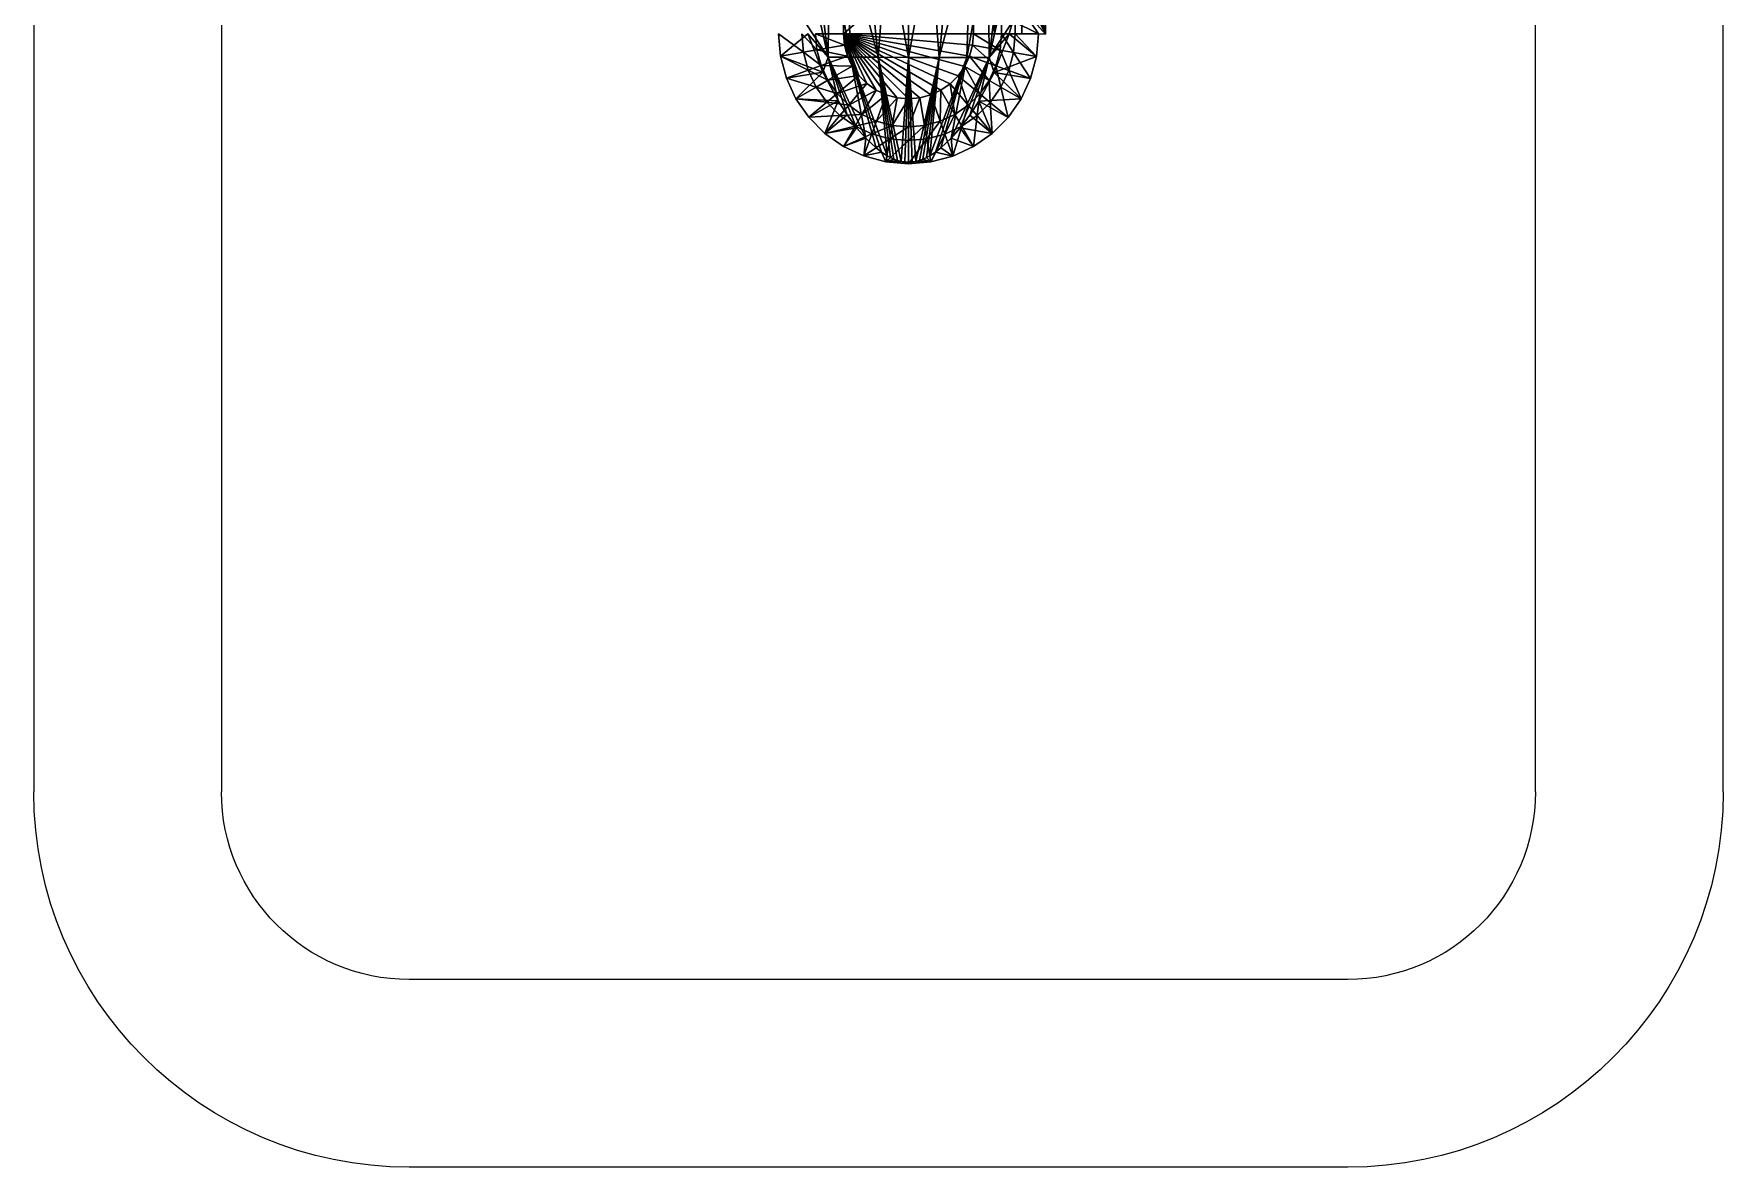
# Model space of a CAD drawing. Header units: inches. Extents: x 0 to 46333, y 12439 to 30520.
# Drawn here: x 18600.5 to 19095.5, y 15875.5 to 16207.6 of the extents above; entities that cross this region are included whole.
import ezdxf

# ---------------------------------------------------------------- set-up
doc = ezdxf.new("R2010")
doc.units = ezdxf.units.IN
doc.header["$MEASUREMENT"] = 0
doc.layers.add('DLX_FL1_LUM', color=7, linetype='Continuous', true_color=0xffd400)
doc.layers.add('v.p', color=7, linetype='Continuous')
doc.layers.add('WC', color=2, linetype='Continuous', lineweight=0)

# ---------------------------------------------------------------- blocks, each defined once
blk = doc.blocks.new('first floor civil')
at = {"layer": 'WC', "color": 9}
for p, q in [((601315.69, 122210.58), (601315.69, 121880.58)), ((601370.69, 122210.58), (601370.69, 121880.58)), ((601755.66, 121880.58), (601755.66, 122210.58)), ((601810.66, 121880.58), (601810.66, 122210.58)), ((601700.66, 121825.58), (601425.69, 121825.58)), ((601700.66, 121770.58), (601425.69, 121770.58))]:
    blk.add_line(p, q, dxfattribs=at)
at = {"layer": 'WC', "color": 9, "extrusion": (0, 0, -1)}
for centre, radius, start, end in [((-601425.69, 121880.58), 110, 270, 0), ((-601425.69, 121880.58), 55, 270, 0), ((-601700.66, 121880.58), 110, 180, 270), ((-601700.66, 121880.58), 55, 180, 270)]:
    blk.add_arc(centre, radius, start, end, dxfattribs=at)

msp = doc.modelspace()

# ---------------------------------------------------------------- linework, layer by layer
at = {"layer": 'DLX_FL1_LUM'}
for points in [[(18882.09, 16207.54, 0), (18882.66, 16786.88, 0)], [(18882.09, 16207.54, 0), (18884.66, 16786.88, 0)], [(18882.66, 16786.88, 0), (18882.09, 16207.54, 0)], [(18884.66, 16786.88, 0), (18882.09, 16207.54, 0)], [(18884.1, 16207.54, 0), (18884.66, 16786.88, 0)], [(18884.66, 16786.88, 0), (18884.1, 16207.54, 0)], [(18884.66, 16786.88, 0), (18888.07, 16207.53, 0)], [(18888.07, 16207.53, 0), (18884.66, 16786.88, 0)], [(18890.64, 16786.88, 0), (18888.07, 16207.53, 0)], [(18888.63, 16786.88, 0), (18888.07, 16207.53, 0)], [(18888.07, 16207.53, 0), (18890.64, 16786.88, 0)], [(18888.07, 16207.53, 0), (18888.63, 16786.88, 0)], [(18890.64, 16786.88, 0), (18890.07, 16207.53, 0)], [(18890.07, 16207.53, 0), (18890.64, 16786.88, 0)], [(18897.49, 16786.87, 0), (18890.07, 16207.53, 0)], [(18890.07, 16207.53, 0), (18897.49, 16786.87, 0)], [(18896.93, 16207.52, 0), (18897.49, 16786.87, 0)], [(18897.49, 16786.87, 0), (18896.93, 16207.52, 0)], [(18878.04, 16309.78, 0), (18882.09, 16207.54, 0)], [(18882.09, 16207.54, 0), (18878.04, 16309.78, 0)], [(18882.09, 16207.54, 0), (18875.94, 16270.69, 0)], [(18875.94, 16270.69, 0), (18882.09, 16207.54, 0)], [(18837.79, 16207.58, 0), (18837.82, 16240.66, 0)], [(18837.82, 16240.66, 0), (18837.79, 16207.58, 0)], [(18875.91, 16240.62, 0), (18837.79, 16207.58, 0)], [(18837.79, 16207.58, 0), (18875.91, 16240.62, 0)], [(18875.91, 16240.62, 0), (18875.88, 16207.54, 0)], [(18875.88, 16207.54, 0), (18875.91, 16240.62, 0)], [(18875.91, 16240.62, 0), (18882.09, 16207.54, 0)], [(18882.09, 16207.54, 0), (18875.91, 16240.62, 0)], [(18825.43, 16235.33, 0), (18833.25, 16200.71, 0)], [(18833.25, 16200.71, 0), (18825.43, 16235.33, 0)], [(18833.25, 16200.71, 0), (18829.07, 16235.33, 0)], [(18829.07, 16235.33, 0), (18833.25, 16200.71, 0)], [(18833.55, 16235.33, 0), (18833.25, 16200.71, 0)], [(18833.25, 16200.71, 0), (18833.55, 16235.33, 0)], [(18833.55, 16235.33, 0), (18839.78, 16200.7, 0)], [(18839.78, 16200.7, 0), (18833.55, 16235.33, 0)], [(18839.78, 16200.7, 0), (18838.73, 16235.32, 0)], [(18838.73, 16235.32, 0), (18847.89, 16200.69, 0)], [(18847.89, 16200.69, 0), (18838.73, 16235.32, 0)], [(18838.73, 16235.32, 0), (18839.78, 16200.7, 0)], [(18847.89, 16200.69, 0), (18844.46, 16235.32, 0)], [(18844.46, 16235.32, 0), (18847.89, 16200.69, 0)], [(18850.56, 16235.31, 0), (18847.89, 16200.69, 0)], [(18847.89, 16200.69, 0), (18850.56, 16235.31, 0)], [(18850.56, 16235.31, 0), (18856.83, 16200.68, 0)], [(18856.83, 16200.68, 0), (18850.56, 16235.31, 0)], [(18856.83, 16200.68, 0), (18856.86, 16235.3, 0)], [(18863.16, 16235.3, 0), (18856.83, 16200.68, 0)], [(18856.83, 16200.68, 0), (18863.16, 16235.3, 0)], [(18856.86, 16235.3, 0), (18856.83, 16200.68, 0)], [(18863.16, 16235.3, 0), (18865.76, 16200.67, 0)], [(18865.76, 16200.67, 0), (18863.16, 16235.3, 0)], [(18865.76, 16200.67, 0), (18869.26, 16235.29, 0)], [(18874.99, 16235.29, 0), (18865.76, 16200.67, 0)], [(18865.76, 16200.67, 0), (18874.99, 16235.29, 0)], [(18869.26, 16235.29, 0), (18865.76, 16200.67, 0)], [(18874.99, 16235.29, 0), (18873.87, 16200.67, 0)], [(18873.87, 16200.67, 0), (18874.99, 16235.29, 0)], [(18873.87, 16200.67, 0), (18880.17, 16235.28, 0)], [(18880.17, 16235.28, 0), (18873.87, 16200.67, 0)], [(18880.17, 16235.28, 0), (18880.41, 16200.66, 0)], [(18880.41, 16200.66, 0), (18880.17, 16235.28, 0)], [(18880.41, 16200.66, 0), (18884.65, 16235.28, 0)], [(18884.65, 16235.28, 0), (18880.41, 16200.66, 0)], [(18888.29, 16235.27, 0), (18880.41, 16200.66, 0)], [(18880.41, 16200.66, 0), (18888.29, 16235.27, 0)], [(18896.93, 16207.52, 0), (18890.98, 16235.27, 0)], [(18890.98, 16235.27, 0), (18896.93, 16207.52, 0)], [(18890.88, 16232.87, 0), (18896.93, 16207.52, 0)], [(18896.93, 16207.52, 0), (18890.88, 16232.87, 0)], [(18890.46, 16227.52, 0), (18896.93, 16207.52, 0)], [(18896.93, 16207.52, 0), (18890.46, 16227.52, 0)], [(18889.75, 16222.1, 0), (18896.93, 16207.52, 0)], [(18896.93, 16207.52, 0), (18889.75, 16222.1, 0)], [(18888.73, 16216.66, 0), (18896.93, 16207.52, 0)], [(18894.92, 16207.53, 0), (18888.73, 16216.66, 0)], [(18888.73, 16216.66, 0), (18894.92, 16207.53, 0)], [(18896.93, 16207.52, 0), (18888.73, 16216.66, 0)], [(18833.25, 16200.71, 0), (18826.26, 16211.35, 0)], [(18826.26, 16211.35, 0), (18833.25, 16200.71, 0)], [(18887.42, 16211.29, 0), (18880.41, 16200.66, 0)], [(18880.41, 16200.66, 0), (18887.42, 16211.29, 0)], [(18886.31, 16207.53, 0), (18887.42, 16211.29, 0)], [(18887.42, 16211.29, 0), (18886.31, 16207.53, 0)], [(18887.42, 16211.29, 0), (18894.92, 16207.53, 0)], [(18894.92, 16207.53, 0), (18887.42, 16211.29, 0)], [(18826.07, 16202.17, 0), (18818.74, 16207.6, 0)], [(18818.74, 16207.6, 0), (18819.32, 16200.99, 0)], [(18818.74, 16207.6, 0), (18826.07, 16202.17, 0)], [(18819.32, 16200.99, 0), (18818.74, 16207.6, 0)], [(18827.36, 16207.59, 0), (18819.32, 16200.99, 0)], [(18819.32, 16200.99, 0), (18827.36, 16207.59, 0)], [(18826.07, 16202.17, 0), (18825.6, 16207.59, 0)], [(18829.98, 16202.85, 0), (18825.6, 16207.59, 0)], [(18825.6, 16207.59, 0), (18826.07, 16202.17, 0)], [(18825.6, 16207.59, 0), (18829.98, 16202.85, 0)], [(18827.36, 16207.59, 0), (18831.71, 16196.31, 0)], [(18827.36, 16207.59, 0), (18833.25, 16200.71, 0)], [(18831.71, 16196.31, 0), (18827.36, 16207.59, 0)], [(18833.25, 16200.71, 0), (18827.36, 16207.59, 0)], [(18829.57, 16207.59, 0), (18837.79, 16207.58, 0)], [(18829.98, 16202.85, 0), (18829.57, 16207.59, 0)], [(18838.07, 16204.27, 0), (18829.57, 16207.59, 0)], [(18829.57, 16207.59, 0), (18829.98, 16202.85, 0)], [(18837.79, 16207.58, 0), (18829.57, 16207.59, 0)], [(18829.57, 16207.59, 0), (18838.07, 16204.27, 0)], [(18831.57, 16207.59, 0), (18837.79, 16207.58, 0)], [(18837.79, 16207.58, 0), (18831.57, 16207.59, 0)], [(18838.07, 16204.27, 0), (18837.79, 16207.58, 0)], [(18838.93, 16201.07, 0), (18837.79, 16207.58, 0)], [(18837.79, 16207.58, 0), (18838.07, 16204.27, 0)], [(18840.33, 16198.06, 0), (18837.79, 16207.58, 0)], [(18837.79, 16207.58, 0), (18838.93, 16201.07, 0)], [(18842.23, 16195.34, 0), (18837.79, 16207.58, 0)], [(18837.79, 16207.58, 0), (18840.33, 16198.06, 0)], [(18844.58, 16192.99, 0), (18837.79, 16207.58, 0)], [(18837.79, 16207.58, 0), (18842.23, 16195.34, 0)], [(18847.3, 16191.08, 0), (18837.79, 16207.58, 0)], [(18837.79, 16207.58, 0), (18844.58, 16192.99, 0)], [(18850.3, 16189.67, 0), (18837.79, 16207.58, 0)], [(18837.79, 16207.58, 0), (18847.3, 16191.08, 0)], [(18853.51, 16188.81, 0), (18837.79, 16207.58, 0)], [(18837.79, 16207.58, 0), (18850.3, 16189.67, 0)], [(18856.82, 16188.52, 0), (18837.79, 16207.58, 0)], [(18837.79, 16207.58, 0), (18853.51, 16188.81, 0)], [(18860.12, 16188.8, 0), (18837.79, 16207.58, 0)], [(18837.79, 16207.58, 0), (18856.82, 16188.52, 0)], [(18863.33, 16189.66, 0), (18837.79, 16207.58, 0)], [(18837.79, 16207.58, 0), (18860.12, 16188.8, 0)], [(18866.34, 16191.06, 0), (18837.79, 16207.58, 0)], [(18837.79, 16207.58, 0), (18863.33, 16189.66, 0)], [(18869.06, 16192.96, 0), (18837.79, 16207.58, 0)], [(18837.79, 16207.58, 0), (18866.34, 16191.06, 0)], [(18871.41, 16195.31, 0), (18837.79, 16207.58, 0)], [(18837.79, 16207.58, 0), (18869.06, 16192.96, 0)], [(18873.32, 16198.02, 0), (18837.79, 16207.58, 0)], [(18837.79, 16207.58, 0), (18871.41, 16195.31, 0)], [(18874.72, 16201.03, 0), (18837.79, 16207.58, 0)], [(18837.79, 16207.58, 0), (18873.32, 16198.02, 0)], [(18875.59, 16204.24, 0), (18837.79, 16207.58, 0)], [(18837.79, 16207.58, 0), (18874.72, 16201.03, 0)], [(18875.88, 16207.54, 0), (18837.79, 16207.58, 0)], [(18837.79, 16207.58, 0), (18875.59, 16204.24, 0)], [(18837.79, 16207.58, 0), (18875.88, 16207.54, 0)], [(18875.88, 16207.54, 0), (18875.59, 16204.24, 0)], [(18875.59, 16204.24, 0), (18875.88, 16207.54, 0)], [(18875.88, 16207.54, 0), (18882.09, 16207.54, 0)], [(18884.1, 16207.54, 0), (18875.88, 16207.54, 0)], [(18875.88, 16207.54, 0), (18883.68, 16202.8, 0)], [(18883.68, 16202.8, 0), (18875.88, 16207.54, 0)], [(18875.88, 16207.54, 0), (18884.1, 16207.54, 0)], [(18882.09, 16207.54, 0), (18875.88, 16207.54, 0)], [(18886.31, 16207.53, 0), (18880.41, 16200.66, 0)], [(18880.41, 16200.66, 0), (18886.31, 16207.53, 0)], [(18881.94, 16196.26, 0), (18886.31, 16207.53, 0)], [(18886.31, 16207.53, 0), (18881.94, 16196.26, 0)], [(18882.09, 16207.54, 0), (18884.1, 16207.54, 0)], [(18884.1, 16207.54, 0), (18882.09, 16207.54, 0)], [(18884.1, 16207.54, 0), (18883.68, 16202.8, 0)], [(18883.68, 16202.8, 0), (18884.1, 16207.54, 0)], [(18887.59, 16202.11, 0), (18884.1, 16207.54, 0)], [(18884.1, 16207.54, 0), (18887.59, 16202.11, 0)], [(18888.07, 16207.53, 0), (18884.1, 16207.54, 0)], [(18884.1, 16207.54, 0), (18888.07, 16207.53, 0)], [(18886.31, 16207.53, 0), (18894.92, 16207.53, 0)], [(18894.34, 16200.91, 0), (18886.31, 16207.53, 0)], [(18894.92, 16207.53, 0), (18886.31, 16207.53, 0)], [(18886.31, 16207.53, 0), (18894.34, 16200.91, 0)], [(18888.07, 16207.53, 0), (18887.59, 16202.11, 0)], [(18887.59, 16202.11, 0), (18888.07, 16207.53, 0)], [(18890.07, 16207.53, 0), (18888.07, 16207.53, 0)], [(18888.07, 16207.53, 0), (18894.92, 16207.53, 0)], [(18894.92, 16207.53, 0), (18888.07, 16207.53, 0)], [(18888.07, 16207.53, 0), (18894.34, 16200.91, 0)], [(18894.34, 16200.91, 0), (18888.07, 16207.53, 0)], [(18888.07, 16207.53, 0), (18890.07, 16207.53, 0)], [(18896.93, 16207.52, 0), (18890.07, 16207.53, 0)], [(18890.07, 16207.53, 0), (18894.92, 16207.53, 0)], [(18894.92, 16207.53, 0), (18890.07, 16207.53, 0)], [(18890.07, 16207.53, 0), (18896.93, 16207.52, 0)], [(18894.34, 16200.91, 0), (18894.92, 16207.53, 0)], [(18894.92, 16207.53, 0), (18894.34, 16200.91, 0)], [(18894.92, 16207.53, 0), (18896.93, 16207.52, 0)], [(18896.93, 16207.52, 0), (18894.92, 16207.53, 0)], [(18819.32, 16200.99, 0), (18826.07, 16202.17, 0)], [(18826.07, 16202.17, 0), (18819.32, 16200.99, 0)], [(18827.47, 16196.91, 0), (18819.32, 16200.99, 0)], [(18819.32, 16200.99, 0), (18821.03, 16194.57, 0)], [(18819.32, 16200.99, 0), (18827.47, 16196.91, 0)], [(18821.03, 16194.57, 0), (18819.32, 16200.99, 0)], [(18819.32, 16200.99, 0), (18831.71, 16196.31, 0)], [(18831.71, 16196.31, 0), (18819.32, 16200.99, 0)], [(18826.07, 16202.17, 0), (18829.98, 16202.85, 0)], [(18829.98, 16202.85, 0), (18826.07, 16202.17, 0)], [(18827.47, 16196.91, 0), (18826.07, 16202.17, 0)], [(18831.2, 16198.26, 0), (18826.07, 16202.17, 0)], [(18826.07, 16202.17, 0), (18827.47, 16196.91, 0)], [(18826.07, 16202.17, 0), (18831.2, 16198.26, 0)], [(18829.98, 16202.85, 0), (18838.07, 16204.27, 0)], [(18838.07, 16204.27, 0), (18829.98, 16202.85, 0)], [(18831.2, 16198.26, 0), (18829.98, 16202.85, 0)], [(18838.93, 16201.07, 0), (18829.98, 16202.85, 0)], [(18829.98, 16202.85, 0), (18831.2, 16198.26, 0)], [(18829.98, 16202.85, 0), (18838.93, 16201.07, 0)], [(18831.2, 16198.26, 0), (18838.93, 16201.07, 0)], [(18838.93, 16201.07, 0), (18831.2, 16198.26, 0)], [(18831.71, 16196.31, 0), (18833.25, 16200.71, 0)], [(18833.25, 16200.71, 0), (18831.71, 16196.31, 0)], [(18839.78, 16200.7, 0), (18833.25, 16200.71, 0)], [(18836.19, 16187.9, 0), (18833.25, 16200.71, 0)], [(18833.25, 16200.71, 0), (18838.83, 16183.81, 0)], [(18833.25, 16200.71, 0), (18836.19, 16187.9, 0)], [(18833.25, 16200.71, 0), (18844.34, 16176.98, 0)], [(18841.61, 16180.07, 0), (18833.25, 16200.71, 0)], [(18833.25, 16200.71, 0), (18841.61, 16180.07, 0)], [(18838.83, 16183.81, 0), (18833.25, 16200.71, 0)], [(18844.34, 16176.98, 0), (18833.25, 16200.71, 0)], [(18833.25, 16200.71, 0), (18839.78, 16200.7, 0)], [(18838.93, 16201.07, 0), (18838.07, 16204.27, 0)], [(18838.07, 16204.27, 0), (18838.93, 16201.07, 0)], [(18840.33, 16198.06, 0), (18838.93, 16201.07, 0)], [(18838.93, 16201.07, 0), (18840.33, 16198.06, 0)], [(18847.89, 16200.69, 0), (18839.78, 16200.7, 0)], [(18839.78, 16200.7, 0), (18847.89, 16200.69, 0)], [(18850.56, 16171.84, 0), (18839.78, 16200.7, 0)], [(18839.78, 16200.7, 0), (18850.56, 16171.84, 0)], [(18848.9, 16172.93, 0), (18839.78, 16200.7, 0)], [(18839.78, 16200.7, 0), (18847.32, 16174.15, 0)], [(18844.34, 16176.98, 0), (18839.78, 16200.7, 0)], [(18839.78, 16200.7, 0), (18848.9, 16172.93, 0)], [(18847.32, 16174.15, 0), (18839.78, 16200.7, 0)], [(18839.78, 16200.7, 0), (18844.34, 16176.98, 0)], [(18856.83, 16200.68, 0), (18847.89, 16200.69, 0)], [(18847.89, 16200.69, 0), (18850.56, 16171.84, 0)], [(18847.89, 16200.69, 0), (18852.55, 16170.84, 0)], [(18851.54, 16171.31, 0), (18847.89, 16200.69, 0)], [(18847.89, 16200.69, 0), (18851.54, 16171.31, 0)], [(18850.56, 16171.84, 0), (18847.89, 16200.69, 0)], [(18847.89, 16200.69, 0), (18854.64, 16170.2, 0)], [(18853.56, 16170.48, 0), (18847.89, 16200.69, 0)], [(18847.89, 16200.69, 0), (18853.56, 16170.48, 0)], [(18852.55, 16170.84, 0), (18847.89, 16200.69, 0)], [(18854.64, 16170.2, 0), (18847.89, 16200.69, 0)], [(18847.89, 16200.69, 0), (18856.83, 16200.68, 0)], [(18854.64, 16170.2, 0), (18856.83, 16200.68, 0)], [(18856.83, 16200.68, 0), (18854.64, 16170.2, 0)], [(18855.73, 16170.02, 0), (18856.83, 16200.68, 0)], [(18856.83, 16200.68, 0), (18855.73, 16170.02, 0)], [(18856.83, 16200.68, 0), (18856.8, 16169.95, 0)], [(18856.8, 16169.95, 0), (18856.83, 16200.68, 0)], [(18865.76, 16200.67, 0), (18856.83, 16200.68, 0)], [(18856.83, 16200.68, 0), (18858.96, 16170.2, 0)], [(18857.86, 16170.02, 0), (18856.83, 16200.68, 0)], [(18856.83, 16200.68, 0), (18857.86, 16170.02, 0)], [(18858.96, 16170.2, 0), (18856.83, 16200.68, 0)], [(18856.83, 16200.68, 0), (18865.76, 16200.67, 0)], [(18858.96, 16170.2, 0), (18865.76, 16200.67, 0)], [(18865.76, 16200.67, 0), (18858.96, 16170.2, 0)], [(18860.04, 16170.48, 0), (18865.76, 16200.67, 0)], [(18865.76, 16200.67, 0), (18860.04, 16170.48, 0)], [(18865.76, 16200.67, 0), (18861.04, 16170.83, 0)], [(18861.04, 16170.83, 0), (18865.76, 16200.67, 0)], [(18862.05, 16171.3, 0), (18865.76, 16200.67, 0)], [(18865.76, 16200.67, 0), (18862.05, 16171.3, 0)], [(18863.04, 16171.82, 0), (18873.87, 16200.67, 0)], [(18865.76, 16200.67, 0), (18863.04, 16171.82, 0)], [(18873.87, 16200.67, 0), (18863.04, 16171.82, 0)], [(18863.04, 16171.82, 0), (18865.76, 16200.67, 0)], [(18864.7, 16172.91, 0), (18873.87, 16200.67, 0)], [(18873.87, 16200.67, 0), (18864.7, 16172.91, 0)], [(18873.87, 16200.67, 0), (18865.76, 16200.67, 0)], [(18865.76, 16200.67, 0), (18873.87, 16200.67, 0)], [(18873.87, 16200.67, 0), (18866.28, 16174.13, 0)], [(18866.28, 16174.13, 0), (18873.87, 16200.67, 0)], [(18873.87, 16200.67, 0), (18869.27, 16176.96, 0)], [(18869.27, 16176.96, 0), (18873.87, 16200.67, 0)], [(18869.27, 16176.96, 0), (18880.41, 16200.66, 0)], [(18880.41, 16200.66, 0), (18869.27, 16176.96, 0)], [(18872, 16180.04, 0), (18880.41, 16200.66, 0)], [(18880.41, 16200.66, 0), (18872, 16180.04, 0)], [(18874.72, 16201.03, 0), (18873.32, 16198.02, 0)], [(18873.32, 16198.02, 0), (18874.72, 16201.03, 0)], [(18880.41, 16200.66, 0), (18873.87, 16200.67, 0)], [(18873.87, 16200.67, 0), (18880.41, 16200.66, 0)], [(18875.59, 16204.24, 0), (18874.72, 16201.03, 0)], [(18874.72, 16201.03, 0), (18875.59, 16204.24, 0)], [(18882.45, 16198.21, 0), (18874.72, 16201.03, 0)], [(18874.72, 16201.03, 0), (18880.43, 16193.91, 0)], [(18874.72, 16201.03, 0), (18882.45, 16198.21, 0)], [(18880.43, 16193.91, 0), (18874.72, 16201.03, 0)], [(18874.79, 16183.77, 0), (18880.41, 16200.66, 0)], [(18880.41, 16200.66, 0), (18874.79, 16183.77, 0)], [(18883.68, 16202.8, 0), (18875.59, 16204.24, 0)], [(18875.59, 16204.24, 0), (18882.45, 16198.21, 0)], [(18875.59, 16204.24, 0), (18883.68, 16202.8, 0)], [(18882.45, 16198.21, 0), (18875.59, 16204.24, 0)], [(18880.41, 16200.66, 0), (18877.44, 16187.86, 0)], [(18877.44, 16187.86, 0), (18880.41, 16200.66, 0)], [(18881.94, 16196.26, 0), (18880.41, 16200.66, 0)], [(18880.41, 16200.66, 0), (18881.94, 16196.26, 0)], [(18881.94, 16196.26, 0), (18894.34, 16200.91, 0)], [(18894.34, 16200.91, 0), (18881.94, 16196.26, 0)], [(18883.68, 16202.8, 0), (18882.45, 16198.21, 0)], [(18882.45, 16198.21, 0), (18883.68, 16202.8, 0)], [(18883.68, 16202.8, 0), (18887.59, 16202.11, 0)], [(18883.68, 16202.8, 0), (18886.17, 16196.85, 0)], [(18887.59, 16202.11, 0), (18883.68, 16202.8, 0)], [(18886.17, 16196.85, 0), (18883.68, 16202.8, 0)], [(18887.59, 16202.11, 0), (18886.17, 16196.85, 0)], [(18886.17, 16196.85, 0), (18887.59, 16202.11, 0)], [(18894.34, 16200.91, 0), (18887.59, 16202.11, 0)], [(18887.59, 16202.11, 0), (18892.61, 16194.5, 0)], [(18887.59, 16202.11, 0), (18894.34, 16200.91, 0)], [(18892.61, 16194.5, 0), (18887.59, 16202.11, 0)], [(18892.61, 16194.5, 0), (18894.34, 16200.91, 0)], [(18894.34, 16200.91, 0), (18892.61, 16194.5, 0)], [(18821.03, 16194.57, 0), (18827.47, 16196.91, 0)], [(18827.47, 16196.91, 0), (18821.03, 16194.57, 0)], [(18821.03, 16194.57, 0), (18831.71, 16196.31, 0)], [(18831.71, 16196.31, 0), (18821.03, 16194.57, 0)], [(18831.71, 16196.31, 0), (18823.83, 16188.55, 0)], [(18823.83, 16188.55, 0), (18831.71, 16196.31, 0)], [(18827.47, 16196.91, 0), (18831.2, 16198.26, 0)], [(18831.2, 16198.26, 0), (18827.47, 16196.91, 0)], [(18829.77, 16191.97, 0), (18827.47, 16196.91, 0)], [(18833.21, 16193.95, 0), (18827.47, 16196.91, 0)], [(18827.47, 16196.91, 0), (18829.77, 16191.97, 0)], [(18827.47, 16196.91, 0), (18833.21, 16193.95, 0)], [(18833.21, 16193.95, 0), (18831.2, 16198.26, 0)], [(18840.33, 16198.06, 0), (18831.2, 16198.26, 0)], [(18831.2, 16198.26, 0), (18833.21, 16193.95, 0)], [(18831.2, 16198.26, 0), (18840.33, 16198.06, 0)], [(18831.71, 16196.31, 0), (18836.19, 16187.9, 0)], [(18836.19, 16187.9, 0), (18831.71, 16196.31, 0)], [(18833.21, 16193.95, 0), (18840.33, 16198.06, 0)], [(18840.33, 16198.06, 0), (18833.21, 16193.95, 0)], [(18842.23, 16195.34, 0), (18840.33, 16198.06, 0)], [(18840.33, 16198.06, 0), (18842.23, 16195.34, 0)], [(18873.32, 16198.02, 0), (18871.41, 16195.31, 0)], [(18871.41, 16195.31, 0), (18873.32, 16198.02, 0)], [(18880.43, 16193.91, 0), (18873.32, 16198.02, 0)], [(18873.32, 16198.02, 0), (18877.7, 16190.02, 0)], [(18873.32, 16198.02, 0), (18880.43, 16193.91, 0)], [(18877.7, 16190.02, 0), (18873.32, 16198.02, 0)], [(18877.44, 16187.86, 0), (18881.94, 16196.26, 0)], [(18881.94, 16196.26, 0), (18877.44, 16187.86, 0)], [(18882.45, 16198.21, 0), (18880.43, 16193.91, 0)], [(18880.43, 16193.91, 0), (18882.45, 16198.21, 0)], [(18881.94, 16196.26, 0), (18892.61, 16194.5, 0)], [(18889.8, 16188.49, 0), (18881.94, 16196.26, 0)], [(18892.61, 16194.5, 0), (18881.94, 16196.26, 0)], [(18881.94, 16196.26, 0), (18889.8, 16188.49, 0)], [(18882.45, 16198.21, 0), (18883.87, 16191.92, 0)], [(18886.17, 16196.85, 0), (18882.45, 16198.21, 0)], [(18882.45, 16198.21, 0), (18886.17, 16196.85, 0)], [(18883.87, 16191.92, 0), (18882.45, 16198.21, 0)], [(18886.17, 16196.85, 0), (18883.87, 16191.92, 0)], [(18883.87, 16191.92, 0), (18886.17, 16196.85, 0)], [(18892.61, 16194.5, 0), (18886.17, 16196.85, 0)], [(18886.17, 16196.85, 0), (18889.8, 16188.49, 0)], [(18886.17, 16196.85, 0), (18892.61, 16194.5, 0)], [(18889.8, 16188.49, 0), (18886.17, 16196.85, 0)], [(18829.77, 16191.97, 0), (18821.03, 16194.57, 0)], [(18821.03, 16194.57, 0), (18823.83, 16188.55, 0)], [(18821.03, 16194.57, 0), (18829.77, 16191.97, 0)], [(18823.83, 16188.55, 0), (18821.03, 16194.57, 0)], [(18823.83, 16188.55, 0), (18829.77, 16191.97, 0)], [(18829.77, 16191.97, 0), (18823.83, 16188.55, 0)], [(18829.77, 16191.97, 0), (18833.21, 16193.95, 0)], [(18833.21, 16193.95, 0), (18829.77, 16191.97, 0)], [(18832.89, 16187.51, 0), (18829.77, 16191.97, 0)], [(18835.93, 16190.06, 0), (18829.77, 16191.97, 0)], [(18829.77, 16191.97, 0), (18832.89, 16187.51, 0)], [(18829.77, 16191.97, 0), (18835.93, 16190.06, 0)], [(18842.23, 16195.34, 0), (18833.21, 16193.95, 0)], [(18833.21, 16193.95, 0), (18842.23, 16195.34, 0)], [(18835.93, 16190.06, 0), (18833.21, 16193.95, 0)], [(18833.21, 16193.95, 0), (18835.93, 16190.06, 0)], [(18835.93, 16190.06, 0), (18842.23, 16195.34, 0)], [(18842.23, 16195.34, 0), (18835.93, 16190.06, 0)], [(18844.58, 16192.99, 0), (18835.93, 16190.06, 0)], [(18835.93, 16190.06, 0), (18844.58, 16192.99, 0)], [(18839.29, 16186.69, 0), (18844.58, 16192.99, 0)], [(18844.58, 16192.99, 0), (18839.29, 16186.69, 0)], [(18847.3, 16191.08, 0), (18839.29, 16186.69, 0)], [(18839.29, 16186.69, 0), (18847.3, 16191.08, 0)], [(18844.58, 16192.99, 0), (18842.23, 16195.34, 0)], [(18842.23, 16195.34, 0), (18844.58, 16192.99, 0)], [(18843.18, 16183.96, 0), (18847.3, 16191.08, 0)], [(18847.3, 16191.08, 0), (18843.18, 16183.96, 0)], [(18847.3, 16191.08, 0), (18844.58, 16192.99, 0)], [(18844.58, 16192.99, 0), (18847.3, 16191.08, 0)], [(18850.3, 16189.67, 0), (18847.3, 16191.08, 0)], [(18847.3, 16191.08, 0), (18850.3, 16189.67, 0)], [(18866.34, 16191.06, 0), (18863.33, 16189.66, 0)], [(18863.33, 16189.66, 0), (18866.34, 16191.06, 0)], [(18866.34, 16191.06, 0), (18866.13, 16181.93, 0)], [(18866.13, 16181.93, 0), (18866.34, 16191.06, 0)], [(18869.06, 16192.96, 0), (18866.34, 16191.06, 0)], [(18866.34, 16191.06, 0), (18869.06, 16192.96, 0)], [(18870.44, 16183.94, 0), (18866.34, 16191.06, 0)], [(18866.34, 16191.06, 0), (18870.44, 16183.94, 0)], [(18871.41, 16195.31, 0), (18869.06, 16192.96, 0)], [(18869.06, 16192.96, 0), (18871.41, 16195.31, 0)], [(18874.34, 16186.66, 0), (18869.06, 16192.96, 0)], [(18869.06, 16192.96, 0), (18870.44, 16183.94, 0)], [(18869.06, 16192.96, 0), (18874.34, 16186.66, 0)], [(18870.44, 16183.94, 0), (18869.06, 16192.96, 0)], [(18877.7, 16190.02, 0), (18871.41, 16195.31, 0)], [(18871.41, 16195.31, 0), (18874.34, 16186.66, 0)], [(18871.41, 16195.31, 0), (18877.7, 16190.02, 0)], [(18874.34, 16186.66, 0), (18871.41, 16195.31, 0)], [(18880.43, 16193.91, 0), (18877.7, 16190.02, 0)], [(18877.7, 16190.02, 0), (18880.43, 16193.91, 0)], [(18880.43, 16193.91, 0), (18880.74, 16187.46, 0)], [(18883.87, 16191.92, 0), (18880.43, 16193.91, 0)], [(18880.43, 16193.91, 0), (18883.87, 16191.92, 0)], [(18880.74, 16187.46, 0), (18880.43, 16193.91, 0)], [(18883.87, 16191.92, 0), (18880.74, 16187.46, 0)], [(18880.74, 16187.46, 0), (18883.87, 16191.92, 0)], [(18889.8, 16188.49, 0), (18883.87, 16191.92, 0)], [(18883.87, 16191.92, 0), (18885.99, 16183.05, 0)], [(18883.87, 16191.92, 0), (18889.8, 16188.49, 0)], [(18885.99, 16183.05, 0), (18883.87, 16191.92, 0)], [(18889.8, 16188.49, 0), (18892.61, 16194.5, 0)], [(18892.61, 16194.5, 0), (18889.8, 16188.49, 0)], [(18832.89, 16187.51, 0), (18823.83, 16188.55, 0)], [(18823.83, 16188.55, 0), (18827.63, 16183.11, 0)], [(18823.83, 16188.55, 0), (18832.89, 16187.51, 0)], [(18827.63, 16183.11, 0), (18823.83, 16188.55, 0)], [(18823.83, 16188.55, 0), (18836.19, 16187.9, 0)], [(18836.19, 16187.9, 0), (18823.83, 16188.55, 0)], [(18836.19, 16187.9, 0), (18827.63, 16183.11, 0)], [(18827.63, 16183.11, 0), (18836.19, 16187.9, 0)], [(18827.63, 16183.11, 0), (18832.89, 16187.51, 0)], [(18832.89, 16187.51, 0), (18827.63, 16183.11, 0)], [(18836.19, 16187.9, 0), (18832.32, 16178.41, 0)], [(18832.32, 16178.41, 0), (18836.19, 16187.9, 0)], [(18832.89, 16187.51, 0), (18835.93, 16190.06, 0)], [(18835.93, 16190.06, 0), (18832.89, 16187.51, 0)], [(18836.73, 16183.66, 0), (18832.89, 16187.51, 0)], [(18839.29, 16186.69, 0), (18832.89, 16187.51, 0)], [(18832.89, 16187.51, 0), (18836.73, 16183.66, 0)], [(18832.89, 16187.51, 0), (18839.29, 16186.69, 0)], [(18839.29, 16186.69, 0), (18835.93, 16190.06, 0)], [(18835.93, 16190.06, 0), (18839.29, 16186.69, 0)], [(18836.19, 16187.9, 0), (18838.83, 16183.81, 0)], [(18838.83, 16183.81, 0), (18836.19, 16187.9, 0)], [(18836.73, 16183.66, 0), (18839.29, 16186.69, 0)], [(18839.29, 16186.69, 0), (18836.73, 16183.66, 0)], [(18843.18, 16183.96, 0), (18839.29, 16186.69, 0)], [(18839.29, 16186.69, 0), (18843.18, 16183.96, 0)], [(18850.3, 16189.67, 0), (18843.18, 16183.96, 0)], [(18843.18, 16183.96, 0), (18850.3, 16189.67, 0)], [(18847.48, 16181.95, 0), (18850.3, 16189.67, 0)], [(18850.3, 16189.67, 0), (18847.48, 16181.95, 0)], [(18853.51, 16188.81, 0), (18847.48, 16181.95, 0)], [(18847.48, 16181.95, 0), (18853.51, 16188.81, 0)], [(18853.51, 16188.81, 0), (18850.3, 16189.67, 0)], [(18850.3, 16189.67, 0), (18853.51, 16188.81, 0)], [(18852.07, 16180.72, 0), (18853.51, 16188.81, 0)], [(18853.51, 16188.81, 0), (18852.07, 16180.72, 0)], [(18856.82, 16188.52, 0), (18852.07, 16180.72, 0)], [(18852.07, 16180.72, 0), (18856.82, 16188.52, 0)], [(18856.82, 16188.52, 0), (18853.51, 16188.81, 0)], [(18853.51, 16188.81, 0), (18856.82, 16188.52, 0)], [(18860.12, 16188.8, 0), (18856.81, 16180.3, 0)], [(18856.81, 16180.3, 0), (18860.12, 16188.8, 0)], [(18856.81, 16180.3, 0), (18856.82, 16188.52, 0)], [(18856.82, 16188.52, 0), (18856.81, 16180.3, 0)], [(18860.12, 16188.8, 0), (18856.82, 16188.52, 0)], [(18856.82, 16188.52, 0), (18860.12, 16188.8, 0)], [(18863.33, 16189.66, 0), (18860.12, 16188.8, 0)], [(18860.12, 16188.8, 0), (18863.33, 16189.66, 0)], [(18861.54, 16180.71, 0), (18860.12, 16188.8, 0)], [(18860.12, 16188.8, 0), (18861.54, 16180.71, 0)], [(18863.33, 16189.66, 0), (18861.54, 16180.71, 0)], [(18861.54, 16180.71, 0), (18863.33, 16189.66, 0)], [(18866.13, 16181.93, 0), (18863.33, 16189.66, 0)], [(18863.33, 16189.66, 0), (18866.13, 16181.93, 0)], [(18874.34, 16186.66, 0), (18870.44, 16183.94, 0)], [(18870.44, 16183.94, 0), (18874.34, 16186.66, 0)], [(18874.34, 16186.66, 0), (18872.42, 16180.5, 0)], [(18872.42, 16180.5, 0), (18874.34, 16186.66, 0)], [(18877.7, 16190.02, 0), (18874.34, 16186.66, 0)], [(18874.34, 16186.66, 0), (18877.7, 16190.02, 0)], [(18876.89, 16183.62, 0), (18874.34, 16186.66, 0)], [(18874.34, 16186.66, 0), (18876.89, 16183.62, 0)], [(18874.79, 16183.77, 0), (18877.44, 16187.86, 0)], [(18877.44, 16187.86, 0), (18874.79, 16183.77, 0)], [(18877.7, 16190.02, 0), (18876.89, 16183.62, 0)], [(18876.89, 16183.62, 0), (18877.7, 16190.02, 0)], [(18880.74, 16187.46, 0), (18876.89, 16183.62, 0)], [(18876.89, 16183.62, 0), (18880.74, 16187.46, 0)], [(18877.44, 16187.86, 0), (18889.8, 16188.49, 0)], [(18889.8, 16188.49, 0), (18877.44, 16187.86, 0)], [(18885.99, 16183.05, 0), (18877.44, 16187.86, 0)], [(18877.44, 16187.86, 0), (18885.99, 16183.05, 0)], [(18881.29, 16178.36, 0), (18877.44, 16187.86, 0)], [(18877.44, 16187.86, 0), (18881.29, 16178.36, 0)], [(18880.74, 16187.46, 0), (18877.7, 16190.02, 0)], [(18877.7, 16190.02, 0), (18880.74, 16187.46, 0)], [(18885.99, 16183.05, 0), (18880.74, 16187.46, 0)], [(18880.74, 16187.46, 0), (18881.29, 16178.36, 0)], [(18880.74, 16187.46, 0), (18885.99, 16183.05, 0)], [(18881.29, 16178.36, 0), (18880.74, 16187.46, 0)], [(18885.99, 16183.05, 0), (18889.8, 16188.49, 0)], [(18889.8, 16188.49, 0), (18885.99, 16183.05, 0)], [(18836.73, 16183.66, 0), (18827.63, 16183.11, 0)], [(18827.63, 16183.11, 0), (18836.73, 16183.66, 0)], [(18827.63, 16183.11, 0), (18832.32, 16178.41, 0)], [(18832.32, 16178.41, 0), (18827.63, 16183.11, 0)], [(18838.83, 16183.81, 0), (18832.32, 16178.41, 0)], [(18832.32, 16178.41, 0), (18838.83, 16183.81, 0)], [(18832.32, 16178.41, 0), (18836.73, 16183.66, 0)], [(18836.73, 16183.66, 0), (18832.32, 16178.41, 0)], [(18841.19, 16180.53, 0), (18832.32, 16178.41, 0)], [(18832.32, 16178.41, 0), (18841.19, 16180.53, 0)], [(18843.18, 16183.96, 0), (18836.73, 16183.66, 0)], [(18836.73, 16183.66, 0), (18843.18, 16183.96, 0)], [(18841.19, 16180.53, 0), (18836.73, 16183.66, 0)], [(18836.73, 16183.66, 0), (18841.19, 16180.53, 0)], [(18837.76, 16174.6, 0), (18841.19, 16180.53, 0)], [(18841.19, 16180.53, 0), (18837.76, 16174.6, 0)], [(18838.83, 16183.81, 0), (18841.61, 16180.07, 0)], [(18841.61, 16180.07, 0), (18838.83, 16183.81, 0)], [(18841.19, 16180.53, 0), (18843.18, 16183.96, 0)], [(18843.18, 16183.96, 0), (18841.19, 16180.53, 0)], [(18847.48, 16181.95, 0), (18841.19, 16180.53, 0)], [(18841.19, 16180.53, 0), (18847.48, 16181.95, 0)], [(18846.12, 16178.22, 0), (18841.19, 16180.53, 0)], [(18841.19, 16180.53, 0), (18846.12, 16178.22, 0)], [(18847.48, 16181.95, 0), (18843.18, 16183.96, 0)], [(18843.18, 16183.96, 0), (18847.48, 16181.95, 0)], [(18846.12, 16178.22, 0), (18847.48, 16181.95, 0)], [(18847.48, 16181.95, 0), (18846.12, 16178.22, 0)], [(18852.07, 16180.72, 0), (18846.12, 16178.22, 0)], [(18846.12, 16178.22, 0), (18852.07, 16180.72, 0)], [(18852.07, 16180.72, 0), (18847.48, 16181.95, 0)], [(18847.48, 16181.95, 0), (18852.07, 16180.72, 0)], [(18851.38, 16176.81, 0), (18852.07, 16180.72, 0)], [(18852.07, 16180.72, 0), (18851.38, 16176.81, 0)], [(18856.81, 16180.3, 0), (18852.07, 16180.72, 0)], [(18852.07, 16180.72, 0), (18856.81, 16180.3, 0)], [(18861.54, 16180.71, 0), (18856.8, 16176.33, 0)], [(18856.8, 16176.33, 0), (18861.54, 16180.71, 0)], [(18861.54, 16180.71, 0), (18856.81, 16180.3, 0)], [(18856.81, 16180.3, 0), (18861.54, 16180.71, 0)], [(18866.13, 16181.93, 0), (18861.54, 16180.71, 0)], [(18861.54, 16180.71, 0), (18866.13, 16181.93, 0)], [(18862.23, 16176.8, 0), (18861.54, 16180.71, 0)], [(18861.54, 16180.71, 0), (18862.23, 16176.8, 0)], [(18866.13, 16181.93, 0), (18862.23, 16176.8, 0)], [(18862.23, 16176.8, 0), (18866.13, 16181.93, 0)], [(18870.44, 16183.94, 0), (18866.13, 16181.93, 0)], [(18866.13, 16181.93, 0), (18870.44, 16183.94, 0)], [(18867.49, 16178.2, 0), (18866.13, 16181.93, 0)], [(18866.13, 16181.93, 0), (18867.49, 16178.2, 0)], [(18870.44, 16183.94, 0), (18867.49, 16178.2, 0)], [(18867.49, 16178.2, 0), (18870.44, 16183.94, 0)], [(18872.42, 16180.5, 0), (18867.49, 16178.2, 0)], [(18867.49, 16178.2, 0), (18872.42, 16180.5, 0)], [(18872.42, 16180.5, 0), (18869.83, 16171.76, 0)], [(18869.83, 16171.76, 0), (18872.42, 16180.5, 0)], [(18872.42, 16180.5, 0), (18870.44, 16183.94, 0)], [(18870.44, 16183.94, 0), (18872.42, 16180.5, 0)], [(18872, 16180.04, 0), (18874.79, 16183.77, 0)], [(18874.79, 16183.77, 0), (18872, 16180.04, 0)], [(18876.89, 16183.62, 0), (18872.42, 16180.5, 0)], [(18872.42, 16180.5, 0), (18876.89, 16183.62, 0)], [(18875.85, 16174.56, 0), (18872.42, 16180.5, 0)], [(18872.42, 16180.5, 0), (18875.85, 16174.56, 0)], [(18874.79, 16183.77, 0), (18881.29, 16178.36, 0)], [(18881.29, 16178.36, 0), (18874.79, 16183.77, 0)], [(18876.89, 16183.62, 0), (18875.85, 16174.56, 0)], [(18875.85, 16174.56, 0), (18876.89, 16183.62, 0)], [(18881.29, 16178.36, 0), (18876.89, 16183.62, 0)], [(18876.89, 16183.62, 0), (18881.29, 16178.36, 0)], [(18881.29, 16178.36, 0), (18885.99, 16183.05, 0)], [(18885.99, 16183.05, 0), (18881.29, 16178.36, 0)], [(18832.32, 16178.41, 0), (18841.61, 16180.07, 0)], [(18841.61, 16180.07, 0), (18832.32, 16178.41, 0)], [(18832.32, 16178.41, 0), (18837.76, 16174.6, 0)], [(18837.76, 16174.6, 0), (18832.32, 16178.41, 0)], [(18841.61, 16180.07, 0), (18837.76, 16174.6, 0)], [(18837.76, 16174.6, 0), (18841.61, 16180.07, 0)], [(18846.12, 16178.22, 0), (18837.76, 16174.6, 0)], [(18837.76, 16174.6, 0), (18846.12, 16178.22, 0)], [(18837.76, 16174.6, 0), (18844.34, 16176.98, 0)], [(18844.34, 16176.98, 0), (18837.76, 16174.6, 0)], [(18841.61, 16180.07, 0), (18844.34, 16176.98, 0)], [(18844.34, 16176.98, 0), (18841.61, 16180.07, 0)], [(18843.77, 16171.78, 0), (18846.12, 16178.22, 0)], [(18846.12, 16178.22, 0), (18843.77, 16171.78, 0)], [(18844.34, 16176.98, 0), (18843.77, 16171.78, 0)], [(18843.77, 16171.78, 0), (18844.34, 16176.98, 0)], [(18851.38, 16176.81, 0), (18843.77, 16171.78, 0)], [(18843.77, 16171.78, 0), (18851.38, 16176.81, 0)], [(18844.34, 16176.98, 0), (18847.32, 16174.15, 0)], [(18847.32, 16174.15, 0), (18844.34, 16176.98, 0)], [(18851.38, 16176.81, 0), (18846.12, 16178.22, 0)], [(18846.12, 16178.22, 0), (18851.38, 16176.81, 0)], [(18850.18, 16170.06, 0), (18851.38, 16176.81, 0)], [(18851.38, 16176.81, 0), (18850.18, 16170.06, 0)], [(18856.8, 16176.33, 0), (18850.18, 16170.06, 0)], [(18850.18, 16170.06, 0), (18856.8, 16176.33, 0)], [(18856.81, 16180.3, 0), (18851.38, 16176.81, 0)], [(18851.38, 16176.81, 0), (18856.81, 16180.3, 0)], [(18856.8, 16176.33, 0), (18851.38, 16176.81, 0)], [(18851.38, 16176.81, 0), (18856.8, 16176.33, 0)], [(18856.8, 16176.33, 0), (18856.81, 16180.3, 0)], [(18856.81, 16180.3, 0), (18856.8, 16176.33, 0)], [(18862.23, 16176.8, 0), (18856.8, 16169.47, 0)], [(18856.8, 16169.47, 0), (18862.23, 16176.8, 0)], [(18862.23, 16176.8, 0), (18856.8, 16176.33, 0)], [(18856.8, 16176.33, 0), (18862.23, 16176.8, 0)], [(18856.8, 16169.47, 0), (18856.8, 16176.33, 0)], [(18856.8, 16176.33, 0), (18856.8, 16169.47, 0)], [(18867.49, 16178.2, 0), (18862.23, 16176.8, 0)], [(18862.23, 16176.8, 0), (18867.49, 16178.2, 0)], [(18863.41, 16170.05, 0), (18862.23, 16176.8, 0)], [(18862.23, 16176.8, 0), (18863.41, 16170.05, 0)], [(18867.49, 16178.2, 0), (18863.41, 16170.05, 0)], [(18863.41, 16170.05, 0), (18867.49, 16178.2, 0)], [(18866.28, 16174.13, 0), (18869.27, 16176.96, 0)], [(18869.27, 16176.96, 0), (18866.28, 16174.13, 0)], [(18869.83, 16171.76, 0), (18867.49, 16178.2, 0)], [(18867.49, 16178.2, 0), (18869.83, 16171.76, 0)], [(18869.27, 16176.96, 0), (18872, 16180.04, 0)], [(18872, 16180.04, 0), (18869.27, 16176.96, 0)], [(18869.27, 16176.96, 0), (18875.85, 16174.56, 0)], [(18869.83, 16171.76, 0), (18869.27, 16176.96, 0)], [(18869.27, 16176.96, 0), (18869.83, 16171.76, 0)], [(18875.85, 16174.56, 0), (18869.27, 16176.96, 0)], [(18872, 16180.04, 0), (18881.29, 16178.36, 0)], [(18875.85, 16174.56, 0), (18872, 16180.04, 0)], [(18872, 16180.04, 0), (18875.85, 16174.56, 0)], [(18881.29, 16178.36, 0), (18872, 16180.04, 0)], [(18875.85, 16174.56, 0), (18881.29, 16178.36, 0)], [(18881.29, 16178.36, 0), (18875.85, 16174.56, 0)], [(18837.76, 16174.6, 0), (18843.77, 16171.78, 0)], [(18843.77, 16171.78, 0), (18837.76, 16174.6, 0)], [(18847.32, 16174.15, 0), (18843.77, 16171.78, 0)], [(18843.77, 16171.78, 0), (18847.32, 16174.15, 0)], [(18843.77, 16171.78, 0), (18848.9, 16172.93, 0)], [(18848.9, 16172.93, 0), (18843.77, 16171.78, 0)], [(18843.77, 16171.78, 0), (18850.18, 16170.06, 0)], [(18850.18, 16170.06, 0), (18843.77, 16171.78, 0)], [(18847.32, 16174.15, 0), (18848.9, 16172.93, 0)], [(18848.9, 16172.93, 0), (18847.32, 16174.15, 0)], [(18848.9, 16172.93, 0), (18850.18, 16170.06, 0)], [(18850.18, 16170.06, 0), (18848.9, 16172.93, 0)], [(18848.9, 16172.93, 0), (18850.56, 16171.84, 0)], [(18850.56, 16171.84, 0), (18848.9, 16172.93, 0)], [(18850.56, 16171.84, 0), (18850.18, 16170.06, 0)], [(18850.18, 16170.06, 0), (18850.56, 16171.84, 0)], [(18851.54, 16171.31, 0), (18850.18, 16170.06, 0)], [(18850.18, 16170.06, 0), (18851.54, 16171.31, 0)], [(18852.55, 16170.84, 0), (18850.18, 16170.06, 0)], [(18850.18, 16170.06, 0), (18852.55, 16170.84, 0)], [(18850.56, 16171.84, 0), (18851.54, 16171.31, 0)], [(18851.54, 16171.31, 0), (18850.56, 16171.84, 0)], [(18851.54, 16171.31, 0), (18852.55, 16170.84, 0)], [(18852.55, 16170.84, 0), (18851.54, 16171.31, 0)], [(18852.55, 16170.84, 0), (18853.56, 16170.48, 0)], [(18853.56, 16170.48, 0), (18852.55, 16170.84, 0)], [(18860.04, 16170.48, 0), (18861.04, 16170.83, 0)], [(18861.04, 16170.83, 0), (18860.04, 16170.48, 0)], [(18861.04, 16170.83, 0), (18862.05, 16171.3, 0)], [(18862.05, 16171.3, 0), (18861.04, 16170.83, 0)], [(18861.04, 16170.83, 0), (18863.41, 16170.05, 0)], [(18863.41, 16170.05, 0), (18861.04, 16170.83, 0)], [(18862.05, 16171.3, 0), (18863.04, 16171.82, 0)], [(18863.04, 16171.82, 0), (18862.05, 16171.3, 0)], [(18862.05, 16171.3, 0), (18863.41, 16170.05, 0)], [(18863.41, 16170.05, 0), (18862.05, 16171.3, 0)], [(18863.04, 16171.82, 0), (18864.7, 16172.91, 0)], [(18864.7, 16172.91, 0), (18863.04, 16171.82, 0)], [(18863.04, 16171.82, 0), (18863.41, 16170.05, 0)], [(18863.41, 16170.05, 0), (18863.04, 16171.82, 0)], [(18863.41, 16170.05, 0), (18864.7, 16172.91, 0)], [(18864.7, 16172.91, 0), (18863.41, 16170.05, 0)], [(18863.41, 16170.05, 0), (18869.83, 16171.76, 0)], [(18869.83, 16171.76, 0), (18863.41, 16170.05, 0)], [(18864.7, 16172.91, 0), (18866.28, 16174.13, 0)], [(18866.28, 16174.13, 0), (18864.7, 16172.91, 0)], [(18864.7, 16172.91, 0), (18869.83, 16171.76, 0)], [(18869.83, 16171.76, 0), (18864.7, 16172.91, 0)], [(18866.28, 16174.13, 0), (18869.83, 16171.76, 0)], [(18869.83, 16171.76, 0), (18866.28, 16174.13, 0)], [(18869.83, 16171.76, 0), (18875.85, 16174.56, 0)], [(18875.85, 16174.56, 0), (18869.83, 16171.76, 0)], [(18853.56, 16170.48, 0), (18850.18, 16170.06, 0)], [(18850.18, 16170.06, 0), (18853.56, 16170.48, 0)], [(18850.18, 16170.06, 0), (18854.64, 16170.2, 0)], [(18854.64, 16170.2, 0), (18850.18, 16170.06, 0)], [(18850.18, 16170.06, 0), (18856.8, 16169.47, 0)], [(18856.8, 16169.47, 0), (18850.18, 16170.06, 0)], [(18853.56, 16170.48, 0), (18854.64, 16170.2, 0)], [(18854.64, 16170.2, 0), (18853.56, 16170.48, 0)], [(18854.64, 16170.2, 0), (18856.8, 16169.47, 0)], [(18856.8, 16169.47, 0), (18854.64, 16170.2, 0)], [(18854.64, 16170.2, 0), (18855.73, 16170.02, 0)], [(18855.73, 16170.02, 0), (18854.64, 16170.2, 0)], [(18855.73, 16170.02, 0), (18856.8, 16169.47, 0)], [(18856.8, 16169.47, 0), (18855.73, 16170.02, 0)], [(18855.73, 16170.02, 0), (18856.8, 16169.95, 0)], [(18856.8, 16169.95, 0), (18855.73, 16170.02, 0)], [(18856.8, 16169.47, 0), (18858.96, 16170.2, 0)], [(18858.96, 16170.2, 0), (18856.8, 16169.47, 0)], [(18856.8, 16169.47, 0), (18863.41, 16170.05, 0)], [(18863.41, 16170.05, 0), (18856.8, 16169.47, 0)], [(18857.86, 16170.02, 0), (18856.8, 16169.47, 0)], [(18856.8, 16169.95, 0), (18857.86, 16170.02, 0)], [(18856.8, 16169.47, 0), (18857.86, 16170.02, 0)], [(18857.86, 16170.02, 0), (18856.8, 16169.95, 0)], [(18856.8, 16169.95, 0), (18856.8, 16169.47, 0)], [(18856.8, 16169.47, 0), (18856.8, 16169.95, 0)], [(18857.86, 16170.02, 0), (18858.96, 16170.2, 0)], [(18858.96, 16170.2, 0), (18857.86, 16170.02, 0)], [(18858.96, 16170.2, 0), (18860.04, 16170.48, 0)], [(18860.04, 16170.48, 0), (18858.96, 16170.2, 0)], [(18858.96, 16170.2, 0), (18863.41, 16170.05, 0)], [(18863.41, 16170.05, 0), (18858.96, 16170.2, 0)], [(18860.04, 16170.48, 0), (18863.41, 16170.05, 0)], [(18863.41, 16170.05, 0), (18860.04, 16170.48, 0)]]:
    msp.add_polyline3d(points, dxfattribs=at)

# ---------------------------------------------------------------- block references
at = {"layer": 'v.p', "color": 1, "linetype": 'Continuous'}
msp.add_blockref('first floor civil', (-582715.15, -105895.12), dxfattribs=at)

doc.saveas('drawing.dxf')
